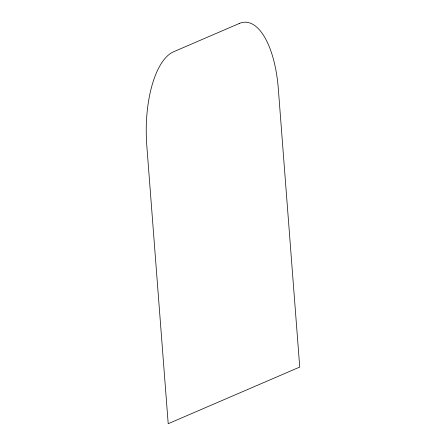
<?xml version="1.0" encoding="UTF-8"?>
<svg xmlns="http://www.w3.org/2000/svg" width="446" height="446" viewBox="0 0 446 446"><rect width="100%" height="100%" fill="white"/><g stroke="black" fill="none" stroke-linecap="round" stroke-linejoin="round"><path stroke-width="0.67" d="M239.318 23.465L173.555 51.786A80.754 33.444 89.8 0 0 146.79 145.446L168.198 423.7L299.729 367.069L278.321 88.81A80.754 33.444 89.8 0 0 239.318 23.465"/></g></svg>
